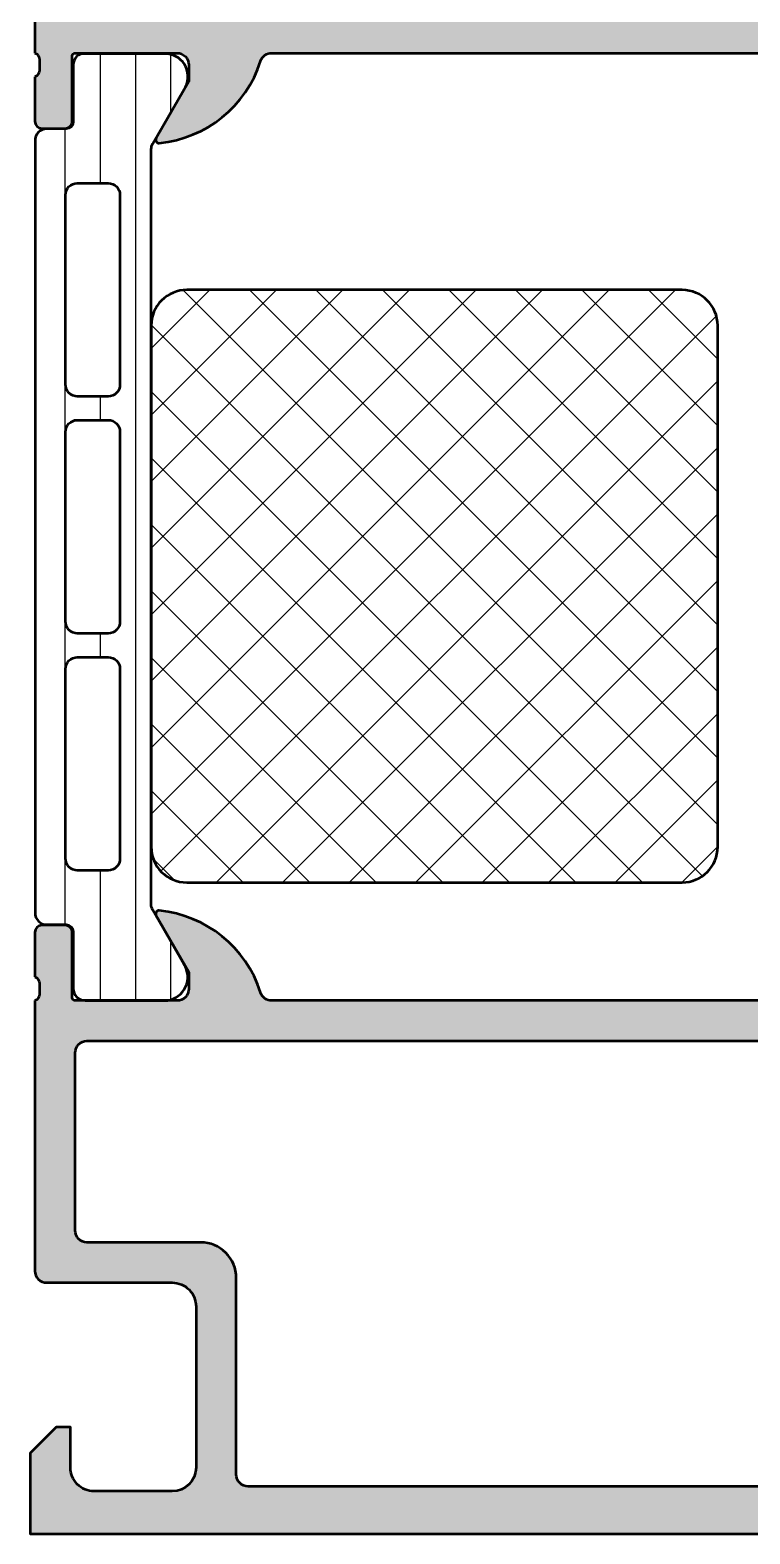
# Model space of a CAD drawing. Extents: x 0 to 69, y 0 to 100.
# Drawn here: x 0 to 30.4, y 0 to 63.5 of the extents above; entities that cross this region are included whole.
import ezdxf

# ---------------------------------------------------------------- set-up
doc = ezdxf.new("R2010")
doc.units = 0
for name, color, linetype, lineweight in [('0S-Alu contour', 7, 'Continuous', 50), ('0S-Alu hatch', 252, 'Continuous', 25), ('0S-Plastic contour', 254, 'Continuous', 50), ('0S-Plastic hatch', 253, 'Continuous', 25), ('0S-PT contour', 91, 'Continuous', 50), ('0S-PT hatch', 103, 'Continuous', 25)]:
    doc.layers.add(name, color=color, linetype=linetype, lineweight=lineweight)

# ---------------------------------------------------------------- blocks, each defined once
blk = doc.blocks.new('356820__4F6FA680_6E10_41BF_A208_A60BF2F699AA_')
at = {"layer": '0S-Alu hatch'}
h = blk.add_hatch(color=256, dxfattribs=at)
edge = h.paths.add_edge_path()
edge.add_line((7.02453613144e-05, 99.9900000000005), (7.02453613144e-05, 96.59000000000052))
edge.add_line((7.02453613144e-05, 96.59000000000052), (1.100070245361337, 95.49000000000049))
edge.add_line((1.100070245361337, 95.49000000000049), (1.700070245361359, 95.49000000000049))
edge.add_line((1.700070245361359, 95.49000000000049), (1.70007024536136, 96.99000000000049))
edge.add_ellipse((2.700070245361332, 96.99000000000053), major_axis=(-0.9999999999999726, 0), ratio=1, start_angle=270.00000000000176, end_angle=360, ccw=False)
edge.add_line((2.700070245361302, 97.99000000000049), (4.000070245361314, 97.99000000000049))
edge.add_ellipse((4.000070245361325, 96.9900000000005), major_axis=(-0.9999999999999857, 0), ratio=1, start_angle=180, end_angle=270.0000000000006, ccw=False)
edge.add_line((5.000070245361314, 96.99000000000049), (5.000070245361371, 90.99000000000044))
edge.add_ellipse((4.475070245361275, 90.49000000000049), major_axis=(-0.72500000000003, 0), ratio=1, start_angle=136.3971810272986, end_angle=223.6028189726952, ccw=False)
edge.add_line((5.000070245361314, 89.9900000000005), (5.000070245361314, 80.19000000000052))
edge.add_ellipse((4.000070245361327, 80.19000000000052), major_axis=(-0.9999999999999866, 0), ratio=1, start_angle=89.99999999999937, end_angle=180, ccw=False)
edge.add_line((4.000070245361317, 79.19000000000052), (2.70007024536136, 79.19000000000052))
edge.add_ellipse((2.70007024536135, 80.19000000000052), major_axis=(-0.9999999999999857, 0), ratio=1, start_angle=0, end_angle=90.00000000000063, ccw=False)
edge.add_line((1.70007024536136, 80.19000000000052), (1.70007024536136, 85.49000000000049))
edge.add_line((1.70007024536136, 85.49000000000049), (1.200070245361359, 85.49000000000049))
edge.add_arc((1.200070245361358, 84.49000000000049), 1, 89.99999999999999, 180)
edge.add_line((0.200070245361359, 84.49000000000049), (0.2000702453613599, 62.49000000000044))
edge.add_ellipse((0.1212337988182836, 62.22247940800738), major_axis=(-0.2788950563273824, 0), ratio=1, start_angle=178.8354106258928, end_angle=253.58012358049768, ccw=False)
edge.add_line((0.4000712453612749, 62.21681100000896), (0.400071245361275, 61.76321700000878))
edge.add_ellipse((0.121203149718113, 61.75755634053162), major_axis=(-0.2789255417371454, 0), ratio=1, start_angle=106.42459455536931, end_angle=181.1628700729073, ccw=False)
edge.add_line((0.2000702453613455, 61.49001300000871), (0.2000702453613456, 59.61000200000032))
edge.add_arc((0.5000702453613074, 59.61000200000026), 0.2999999999999616, 180, 269.9999999999985)
edge.add_line((0.5000702453612998, 59.3100020000003), (1.480044564404179, 59.31000200000031))
edge.add_arc((1.480044564404237, 59.6100020000002), 0.2999999999998835, 269.9999999999889, 360)
edge.add_line((1.780044564404121, 59.61000200000021), (1.780044564404121, 62.3700000000004))
edge.add_ellipse((1.900044564403969, 62.37000000000041), major_axis=(-0.119999999999848, 0), ratio=1, start_angle=269.9999999999794, end_angle=360, ccw=False)
edge.add_line((1.900044564404012, 62.49000000000027), (6.200070245361356, 62.49000000000049))
edge.add_ellipse((6.200070245361362, 61.99000000000049), major_axis=(-0.5, 0), ratio=1, start_angle=180, end_angle=270.00000000000074, ccw=False)
edge.add_line((6.700070245361359, 61.99000000000049), (6.700070245361359, 61.29000000000051))
edge.add_line((6.700070245361359, 61.29000000000051), (5.318574787739009, 58.89717967697297))
edge.add_arc((5.438190030009671, 58.82811978464879), 0.1381197846483116, 149.99999999999, 275.6225775507747)
edge.add_arc((4.961847004187787, 63.66660886184816), 4.999999999999853, 275.6225775507907, 342.2515836439272)
edge.add_ellipse((10.20007024536158, 61.99000000000037), major_axis=(-0.5000000000001337, 0), ratio=1, start_angle=270.00000000002524, end_angle=342.2515836439577, ccw=False)
edge.add_line((10.20007024536136, 62.4900000000005), (41.00007024536131, 62.4900000000005))
edge.add_ellipse((41.00007024536131, 61.99000000000054), major_axis=(-0.4999999999999574, 0), ratio=1, start_angle=197.748416356071, end_angle=270, ccw=False)
edge.add_arc((46.23829348653514, 63.66660886184838), 5.000000000000087, 197.7484163560702, 264.3774224492066)
edge.add_arc((45.76195046071302, 58.82811978464879), 0.1381197846482856, 264.3774224492164, 390.0000000000092)
edge.add_line((45.88156570298366, 58.89717967697294), (44.50007024536131, 61.29000000000051))
edge.add_line((44.50007024536131, 61.29000000000051), (44.50007024536131, 61.99000000000049))
edge.add_ellipse((45.0000702453613, 61.9900000000005), major_axis=(-0.4999999999999929, 0), ratio=1, start_angle=269.9999999999992, end_angle=360, ccw=False)
edge.add_line((45.00007024536131, 62.49000000000049), (49.30009592631849, 62.49000000000049))
edge.add_ellipse((49.3000959263184, 62.37000000000055), major_axis=(-0.1199999999999477, 0), ratio=1, start_angle=180, end_angle=269.9999999999559, ccw=False)
edge.add_line((49.42009592631834, 62.3700000000004), (49.42009592631834, 59.6100020000002))
edge.add_arc((49.72009592631824, 59.61000200000019), 0.2999999999998906, 180, 270.0000000000108)
edge.add_line((49.72009592631829, 59.3100020000003), (50.70007024536117, 59.31000200000031))
edge.add_arc((50.70007024536117, 59.61000200000025), 0.2999999999999403, 270.0000000000013, 360)
edge.add_line((51.00007024536111, 59.61000200000031), (51.00007024536111, 61.49001300000871))
edge.add_ellipse((51.07893734100437, 61.75755634053163), major_axis=(-0.2789255417371548, 0), ratio=1, start_angle=-1.1628700729025923, end_angle=73.57540544462711, ccw=False)
edge.add_line((50.80006924536119, 61.76321700000876), (50.80006924536118, 62.21681100000895))
edge.add_ellipse((51.07890669190419, 62.22247940800737), major_axis=(-0.278895056327396, 0), ratio=1, start_angle=-73.58012358049803, end_angle=1.1645893741059012, ccw=False)
edge.add_line((51.00007024536111, 62.49000000000044), (51.00007024536131, 63.84000000000057))
edge.add_arc((50.50007024536132, 63.84000000000057), 0.5, 0, 90)
edge.add_line((50.50007024536132, 64.34000000000057), (46.50007024536131, 64.34000000000057))
edge.add_ellipse((46.5000702453613, 64.84000000000054), major_axis=(-0.4999999999999858, 0), ratio=1, start_angle=0, end_angle=90.0000000000008, ccw=False)
edge.add_line((46.00007024536131, 64.84000000000057), (46.00007024536131, 77.49000000000049))
edge.add_ellipse((46.52509719935399, 77.99000000000049), major_axis=(-0.7250195186467954, 0), ratio=1, start_angle=-43.60134995159018, end_angle=43.60134995159018, ccw=False)
edge.add_line((46.00007024536131, 78.49000000000049), (46.00007024536131, 82.48997253418028))
edge.add_ellipse((46.52509719935399, 82.98997253418027), major_axis=(-0.7250195186467954, 0), ratio=1, start_angle=-43.60134995159018, end_angle=43.60134995159018, ccw=False)
edge.add_line((46.00007024536131, 83.48997253418028), (46.00007024536131, 90.19000000000052))
edge.add_line((46.00007024536131, 90.19000000000052), (48.50007024536131, 90.19000000000052))
edge.add_arc((48.50007024536129, 90.69000000000057), 0.5000000000000285, 270.0000000000025, 360)
edge.add_line((49.00007024536131, 90.69000000000057), (49.00007024536131, 90.99000000000049))
edge.add_arc((48.50007024536131, 90.99000000000049), 0.5, 0, 90)
edge.add_line((48.50007024536131, 91.49000000000048), (39.50007024536132, 91.49000000000048))
edge.add_ellipse((39.50007024536131, 91.99000000000046), major_axis=(-0.4999999999999858, 0), ratio=1, start_angle=0, end_angle=90.0000000000008, ccw=False)
edge.add_line((39.00007024536132, 91.99000000000049), (39.00007024536132, 99.49000000000049))
edge.add_arc((38.50007024536131, 99.49000000000049), 0.5, 0, 90)
edge.add_line((38.50007024536131, 99.9900000000005), (7.02453613144e-05, 99.9900000000005))
edge = h.paths.add_edge_path()
edge.add_ellipse((7.20007024536126, 97.49000000000048), major_axis=(-0.5000000000000142, 0), ratio=1, start_angle=270.0000000000015, end_angle=360, ccw=False)
edge.add_line((7.200070245361247, 97.99000000000049), (36.70007024536136, 97.99000000000049))
edge.add_ellipse((36.70007024536136, 97.4900000000005), major_axis=(-0.5, 0), ratio=1, start_angle=180, end_angle=270, ccw=False)
edge.add_line((37.20007024536136, 97.4900000000005), (37.20007024536125, 90.79000000000055))
edge.add_arc((38.20007024536124, 90.79000000000055), 1, 180, 269.9999999999996)
edge.add_line((38.20007024536124, 89.79000000000056), (43.80007460492422, 89.7900000000005))
edge.add_ellipse((43.80007460492421, 89.2900000000005), major_axis=(-0.4999999999999858, 0), ratio=1, start_angle=180, end_angle=269.9999999999992, ccw=False)
edge.add_line((44.30007460492421, 89.2900000000005), (44.30007460492411, 86.78999637658177))
edge.add_line((44.30007460492411, 86.78999637658177), (43.50007024536133, 85.98999201701923))
edge.add_line((43.50007024536133, 85.98999201701923), (43.50007024536133, 74.98998601865662))
edge.add_line((43.50007024536133, 74.98998601865662), (44.3000746049241, 74.18998165909406))
edge.add_line((44.3000746049241, 74.18998165909406), (44.30007460492411, 64.84000000000057))
edge.add_ellipse((43.8000746049241, 64.84000000000057), major_axis=(-0.5, 0), ratio=1, start_angle=90, end_angle=180, ccw=False)
edge.add_line((43.8000746049241, 64.34000000000057), (2.500070245361307, 64.34000000000057))
edge.add_ellipse((2.500070245361311, 64.84000000000057), major_axis=(-0.5, 0), ratio=1, start_angle=0, end_angle=89.99999999999977, ccw=False)
edge.add_line((2.000070245361314, 64.84000000000057), (2.000070245361315, 76.89000000000047))
edge.add_ellipse((2.500070245361315, 76.89000000000047), major_axis=(-0.5, 0), ratio=1, start_angle=269.99999999999983, end_angle=360, ccw=False)
edge.add_line((2.500070245361317, 77.39000000000046), (5.20007024536147, 77.39000000000038))
edge.add_arc((5.200070245361488, 78.89000000000037), 1.499999999999985, 269.9999999999993, 360)
edge.add_line((6.700070245361473, 78.89000000000041), (6.700070245361246, 97.49000000000046))
at = {"layer": '0S-Alu contour', "color": 7}
for points in [[(7.02453613144e-05, 99.9900000000005), (7.02453613144e-05, 96.59000000000052), (1.100070245361337, 95.49000000000049), (1.700070245361359, 95.49000000000049), (1.70007024536136, 96.99000000000049)], [(38.50007024536131, 99.9900000000005), (7.02453613144e-05, 99.9900000000005)], [(39.00007024536132, 91.99000000000049), (39.00007024536132, 99.49000000000049)], [(2.700070245361302, 97.99000000000049), (4.000070245361314, 97.99000000000049)], [(7.200070245361247, 97.99000000000049), (36.70007024536136, 97.99000000000049)], [(6.700070245361473, 78.89000000000041), (6.700070245361246, 97.49000000000046)], [(37.20007024536136, 97.4900000000005), (37.20007024536125, 90.79000000000055)], [(5.000070245361314, 96.99000000000049), (5.000070245361371, 90.99000000000044)], [(48.50007024536131, 91.49000000000048), (39.50007024536132, 91.49000000000048)], [(49.00007024536131, 90.69000000000057), (49.00007024536131, 90.99000000000049)], [(46.00007024536131, 83.48997253418028), (46.00007024536131, 90.19000000000052), (48.50007024536131, 90.19000000000052)], [(5.000070245361314, 89.9900000000005), (5.000070245361314, 80.19000000000052)], [(38.20007024536124, 89.79000000000056), (43.80007460492422, 89.7900000000005)], [(44.30007460492421, 89.2900000000005), (44.30007460492411, 86.78999637658177), (43.50007024536133, 85.98999201701923), (43.50007024536133, 74.98998601865662), (44.3000746049241, 74.18998165909406), (44.30007460492411, 64.84000000000057)], [(1.70007024536136, 80.19000000000052), (1.70007024536136, 85.49000000000049), (1.200070245361359, 85.49000000000049)], [(0.200070245361359, 84.49000000000049), (0.2000702453613599, 62.49000000000044)], [(46.00007024536131, 78.49000000000049), (46.00007024536131, 82.48997253418028)], [(4.000070245361317, 79.19000000000052), (2.70007024536136, 79.19000000000052)], [(46.00007024536131, 64.84000000000057), (46.00007024536131, 77.49000000000049)], [(2.000070245361314, 64.84000000000057), (2.000070245361315, 76.89000000000047)], [(2.500070245361317, 77.39000000000046), (5.20007024536147, 77.39000000000038)], [(43.8000746049241, 64.34000000000057), (2.500070245361309, 64.34000000000057)], [(50.50007024536132, 64.34000000000057), (46.50007024536131, 64.34000000000057)], [(51.00007024536111, 62.49000000000044), (51.00007024536131, 63.84000000000057)], [(0.4000712453612749, 62.21681100000896), (0.400071245361275, 61.76321700000878)], [(1.780044564404121, 59.61000200000021), (1.780044564404121, 62.3700000000004)], [(1.900044564404012, 62.49000000000027), (6.200070245361356, 62.49000000000049)], [(10.20007024536136, 62.4900000000005), (41.00007024536131, 62.4900000000005)], [(45.00007024536131, 62.49000000000049), (49.30009592631849, 62.49000000000049)], [(49.42009592631834, 62.3700000000004), (49.42009592631834, 59.6100020000002)], [(50.80006924536119, 61.76321700000876), (50.80006924536118, 62.21681100000895)], [(6.700070245361359, 61.99000000000049), (6.700070245361359, 61.29000000000051), (5.318574787739009, 58.89717967697297)], [(45.88156570298366, 58.89717967697294), (44.50007024536131, 61.29000000000051), (44.50007024536131, 61.99000000000049)], [(0.2000702453613455, 61.49001300000871), (0.2000702453613456, 59.61000200000032)], [(51.00007024536111, 59.61000200000031), (51.00007024536111, 61.49001300000871)], [(0.5000702453612998, 59.3100020000003), (1.480044564404179, 59.31000200000031)], [(49.72009592631829, 59.3100020000003), (50.70007024536117, 59.31000200000031)]]:
    blk.add_lwpolyline(points, dxfattribs=at)
for centre, radius, start, end in [((38.50007024536131, 99.49000000000049), 0.5, 0, 90), ((48.50007024536131, 90.99000000000049), 0.5, 0, 90), ((38.20007024536124, 90.79000000000055), 1, 180, 269.9999999999996), ((48.50007024536129, 90.69000000000057), 0.5000000000000285, 270.0000000000025, 0), ((1.200070245361358, 84.49000000000049), 1, 89.99999999999999, 180), ((5.200070245361488, 78.89000000000037), 1.499999999999985, 269.9999999999993, 0), ((50.50007024536132, 63.84000000000057), 0.5, 0, 90), ((4.961847004187787, 63.66660886184816), 4.999999999999853, 275.6225775507907, 342.2515836439272), ((46.23829348653514, 63.66660886184838), 5.000000000000087, 197.7484163560702, 264.3774224492066), ((0.5000702453613074, 59.61000200000026), 0.2999999999999616, 180, 269.9999999999985), ((1.480044564404237, 59.6100020000002), 0.2999999999998835, 269.9999999999889, 0), ((49.72009592631824, 59.61000200000019), 0.2999999999998906, 180, 270.0000000000108), ((50.70007024536117, 59.61000200000025), 0.2999999999999403, 270.0000000000013, 0), ((5.438190030009671, 58.82811978464879), 0.1381197846483116, 149.99999999999, 275.6225775507747), ((45.76195046071302, 58.82811978464879), 0.1381197846482856, 264.3774224492164, 30.00000000000925)]:
    blk.add_arc(centre, radius, start, end, dxfattribs=at)
at = {"layer": '0S-Alu contour', "color": 7, "extrusion": (0, 0, -1)}
for centre, radius, start, end in [((-2.700070245361332, 96.99000000000053), 0.9999999999999726, 0, 89.99999999999824), ((-4.000070245361325, 96.9900000000005), 0.9999999999999857, 89.99999999999939, 180), ((-7.20007024536126, 97.49000000000048), 0.5000000000000142, 0, 89.9999999999985), ((-36.70007024536136, 97.4900000000005), 0.5, 90, 180), ((-39.50007024536131, 91.99000000000046), 0.4999999999999858, 269.9999999999992, 0), ((-4.475070245361275, 90.49000000000049), 0.72500000000003, 136.3971810273048, 223.6028189727015), ((-43.80007460492421, 89.2900000000005), 0.4999999999999858, 90.00000000000081, 180), ((-46.52509719935399, 82.98997253418027), 0.7250195186467954, 316.3986500484098, 43.60134995159028), ((-2.70007024536135, 80.19000000000052), 0.9999999999999857, 269.9999999999994, 0), ((-4.000070245361327, 80.19000000000052), 0.9999999999999866, 180, 270.0000000000006), ((-46.52509719935399, 77.99000000000049), 0.7250195186467954, 316.3986500484098, 43.60134995159028), ((-2.500070245361315, 76.89000000000047), 0.5, 0, 90.00000000000017), ((-2.500070245361311, 64.84000000000057), 0.5, 270.0000000000002, 0), ((-43.8000746049241, 64.84000000000057), 0.5, 180, 270), ((-46.5000702453613, 64.84000000000054), 0.4999999999999858, 269.9999999999992, 0), ((-0.1212337988182836, 62.22247940800738), 0.2788950563273824, 106.4198764195023, 181.1645893741073), ((-1.900044564403969, 62.37000000000041), 0.119999999999848, 0, 90.00000000002056), ((-6.200070245361362, 61.99000000000049), 0.5, 89.99999999999928, 180), ((-10.20007024536158, 61.99000000000037), 0.5000000000001337, 17.74841635604228, 89.99999999997475), ((-41.00007024536131, 61.99000000000054), 0.4999999999999574, 90, 162.251583643929), ((-45.0000702453613, 61.9900000000005), 0.4999999999999929, 0, 90.00000000000081), ((-49.3000959263184, 62.37000000000055), 0.1199999999999477, 90.0000000000441, 180), ((-51.07890669190419, 62.22247940800737), 0.278895056327396, 358.8354106258941, 73.58012358049798), ((-0.121203149718113, 61.75755634053162), 0.2789255417371454, 178.8371299270927, 253.5754054446307), ((-51.07893734100437, 61.75755634053163), 0.2789255417371548, 286.4245945553729, 1.162870072902523)]:
    blk.add_arc(centre, radius, start, end, dxfattribs=at)
blk = doc.blocks.new('284832__66D34F31_1E5D_46BA_BD69_42EC1B12459E___915032F9_DCCB_4A89_80C9_C7192349BFD0_')
at = {"layer": '0S-Plastic hatch'}
h = blk.add_hatch(dxfattribs=at)
h.set_pattern_fill('ANSI31', color=256, scale=0.4680000000000001, angle=45, style=0)
h.set_pattern_definition([(90, (0, 0), (-1.4859, 0), [])])
edge = h.paths.add_edge_path()
edge.add_line((0.2077702458633015, 58.79000276475963), (0.2077855741543966, 26.20999676475963))
edge.add_arc((0.7077855741543408, 26.20999700000039), 0.5, 180.0000269581648, 270)
edge.add_line((0.7077855741543406, 25.70999700000039), (1.518116907487608, 25.70999700000039))
edge.add_ellipse((1.518116907487605, 25.40999700000037), major_axis=(-0.3000000000000149, 0), ratio=1, start_angle=180, end_angle=269.99999999999943, ccw=False)
edge.add_line((1.81811690748762, 25.40999700000036), (1.817784957090594, 23.00999861706404))
edge.add_arc((2.31778093452918, 23.00999597743896), 0.4999959774455549, 179.9996975182267, 270.0003024811853)
edge.add_line((2.317783574154248, 22.51000000000037), (5.794325072253769, 22.51000000000038))
edge.add_arc((5.652014423262408, 23.49981807472323), 0.9999960709244822, 278.1816080519002, 392.7270160998408)
edge.add_line((6.493267072253758, 24.04045300000039), (5.174797357767119, 26.32410984675057))
edge.add_ellipse((5.607810074497903, 26.57410982105013), major_axis=(-0.5000000000003578, 0), ratio=1, start_angle=5.9898169411098934e-05, end_angle=29.999996599322287, ccw=False)
edge.add_line((5.107810074497819, 26.57410929828162), (5.112379416911807, 58.4258907017192))
edge.add_ellipse((5.612379416911826, 58.42589017895051), major_axis=(-0.5000000000002928, 0), ratio=1, start_angle=330.00000340065594, end_angle=359.9999401018306, ccw=False)
edge.add_line((5.179366700181193, 58.6758901532502), (6.497836414667772, 60.95954700000037))
edge.add_arc((5.699942454627197, 61.49708103699533), 0.9620694426065787, 326.0322028474561, 444.0965033834452)
edge.add_line((5.798894414667846, 62.45404818481256), (2.322352916568318, 62.45442688771897))
edge.add_arc((2.266589259521177, 62.01310081978686), 0.4448351196608563, 82.7985676148651, 182.9765990001587)
edge.add_line((1.822354299504639, 61.99000138293673), (1.822686249901664, 59.59000300000038))
edge.add_ellipse((1.522686249901676, 59.59000300000038), major_axis=(-0.299999999999988, 0), ratio=1, start_angle=90.00000000000102, end_angle=180, ccw=False)
edge.add_line((1.522686249901681, 59.29000300000039), (0.7077702458632372, 59.29000300000039))
edge.add_arc((0.7077702458632426, 58.7900030000004), 0.4999999999999929, 90.00000000000063, 180.0000269581648)
edge = h.paths.add_edge_path()
edge.add_line((1.493392537339047, 48.50058175214438), (1.493392537339047, 56.50059395883154))
edge.add_ellipse((1.993377278549956, 56.50059395883674), major_axis=(-0.4999847412109091, 0), ratio=1, start_angle=270, end_angle=360, ccw=False)
edge.add_line((1.993377278549956, 57.00057870004765), (3.293387959702357, 57.00057870004766))
edge.add_ellipse((3.29338795970235, 56.50056344125862), major_axis=(-0.5000152587890412, 0), ratio=1, start_angle=180, end_angle=269.9999999999992, ccw=False)
edge.add_line((3.793403218491391, 56.50056344125341), (3.793403218491391, 48.5005817521495))
edge.add_ellipse((3.293406857848069, 48.50057811279285), major_axis=(-0.4999963606565677, 0), ratio=1, start_angle=89.9995829574089, end_angle=180.0004170428646, ccw=False)
edge.add_line((3.293403218491391, 48.00058175214952), (1.993409112223502, 48.00058175214952))
edge.add_ellipse((1.993392539426688, 48.50058175396251), major_axis=(-0.5000000020876408, 0), ratio=1, start_angle=0, end_angle=90.00189910261679, ccw=False)
edge = h.paths.add_edge_path()
edge.add_line((1.493392537339047, 38.49687486731619), (1.493392537339047, 46.50058175214431))
edge.add_ellipse((1.993392537339047, 46.50058175214952), major_axis=(-0.5, 0), ratio=1, start_angle=270, end_angle=360, ccw=False)
edge.add_line((1.993392537339047, 47.00058175214952), (3.293403218491391, 47.00058175214952))
edge.add_ellipse((3.293403218491398, 46.50058175214953), major_axis=(-0.4999999999999929, 0), ratio=1, start_angle=180, end_angle=270.0000000000008, ccw=False)
edge.add_line((3.793403218491391, 46.50058175214433), (3.793403218491395, 38.4968748673162))
edge.add_ellipse((3.293403218491381, 38.4968748673214), major_axis=(-0.5000000000000142, 0), ratio=1, start_angle=90.00000000119331, end_angle=180, ccw=False)
edge.add_line((3.293403218501794, 37.99687486732139), (1.99339253734945, 37.99687486732139))
edge.add_ellipse((1.993392537339044, 38.49687486732138), major_axis=(-0.4999999999999929, 0), ratio=1, start_angle=0, end_angle=90.0000000011924, ccw=False)
edge = h.paths.add_edge_path()
edge.add_line((1.493392537328645, 28.49687791942852), (1.493392537328645, 36.49687486731619))
edge.add_ellipse((1.993392539485959, 36.49687486543873), major_axis=(-0.5000000021573149, 0), ratio=1, start_angle=269.9981009105036, end_angle=360, ccw=False)
edge.add_line((1.993409112168279, 36.99687486732139), (3.293403218481017, 36.9968748673214))
edge.add_ellipse((3.29340685783773, 36.49687850667814), major_axis=(-0.4999963606565038, 0), ratio=1, start_angle=179.9995829571355, end_angle=270.000417042595, ccw=False)
edge.add_line((3.793403218480989, 36.49687486732137), (3.793403218480988, 28.49687791943367))
edge.add_ellipse((3.293406857837616, 28.49687428007704), major_axis=(-0.4999963606566175, 0), ratio=1, start_angle=89.99958295741482, end_angle=180.0004170428646, ccw=False)
edge.add_line((3.293403218480989, 27.99687791943366), (1.9934091122131, 27.99687791943366))
edge.add_ellipse((1.993392539416279, 28.49687792124664), major_axis=(-0.5000000020876357, 0), ratio=1, start_angle=0, end_angle=90.00189910261747, ccw=False)
at = {"layer": '0S-Alu contour', "color": 7}
for points in [[(1.493392537339047, 48.50058175214438), (1.493392537339047, 56.50059395883154)], [(1.993377278549956, 57.00057870004765), (3.293387959702357, 57.00057870004766)], [(3.793403218491391, 56.50056344125341), (3.793403218491391, 48.5005817521495)], [(3.293403218491391, 48.00058175214952), (1.993409112223502, 48.00058175214952)], [(1.993392537339047, 47.00058175214952), (3.293403218491391, 47.00058175214952)], [(1.493392537339047, 38.49687486731619), (1.493392537339047, 46.50058175214431)], [(3.793403218491391, 46.50058175214433), (3.793403218491395, 38.4968748673162)], [(3.293403218501794, 37.99687486732139), (1.99339253734945, 37.99687486732139)], [(1.993409112168279, 36.99687486732139), (3.293403218481017, 36.9968748673214)], [(1.493392537328645, 28.49687791942852), (1.493392537328645, 36.49687486731619)], [(3.793403218480989, 36.49687486732137), (3.793403218480988, 28.49687791943367)], [(3.293403218480989, 27.99687791943366), (1.9934091122131, 27.99687791943366)]]:
    blk.add_lwpolyline(points, dxfattribs=at)
at = {"layer": '0S-Alu contour', "color": 7, "extrusion": (0, 0, -1)}
for centre, radius, start, end in [((-1.993377278549956, 56.50059395883674), 0.4999847412109091, 0, 90), ((-3.29338795970235, 56.50056344125862), 0.5000152587890412, 90.00000000000081, 180), ((-1.993392539426688, 48.50058175396251), 0.5000000020876408, 269.9981008973832, 0), ((-3.293406857848069, 48.50057811279285), 0.4999963606565677, 179.9995829571354, 270.0004170425911), ((-1.993392537339047, 46.50058175214952), 0.5, 0, 90), ((-3.293403218491398, 46.50058175214953), 0.4999999999999929, 89.9999999999992, 180), ((-1.993392537339044, 38.49687486732138), 0.4999999999999929, 269.9999999988076, 0), ((-3.293403218491381, 38.4968748673214), 0.5000000000000142, 180, 269.9999999988067), ((-1.993392539485959, 36.49687486543873), 0.5000000021573149, 0, 90.00189908949643), ((-3.29340685783773, 36.49687850667814), 0.4999963606565038, 89.99958295740495, 180.0004170428646), ((-1.993392539416279, 28.49687792124664), 0.5000000020876357, 269.9981008973825, 0), ((-3.293406857837616, 28.49687428007704), 0.4999963606566175, 179.9995829571354, 270.0004170425853)]:
    blk.add_arc(centre, radius, start, end, dxfattribs=at)
at = {"layer": '0S-Plastic contour', "color": 7}
for points in [[(5.798894414667846, 62.45404818481256), (2.322352916568318, 62.45442688771897)], [(1.822354299504639, 61.99000138293673), (1.822686249901664, 59.59000300000038)], [(5.179366700181193, 58.6758901532502), (6.497836414667772, 60.95954700000037)], [(1.522686249901681, 59.29000300000039), (0.7077702458632372, 59.29000300000039)], [(0.2077702458633015, 58.79000276475963), (0.2077855741543966, 26.20999676475962)], [(5.107810074497819, 26.57410929828162), (5.112379416911807, 58.4258907017192)], [(6.493267072253758, 24.04045300000039), (5.174797357767119, 26.32410984675057)], [(0.7077855741543406, 25.70999700000039), (1.518116907487608, 25.70999700000039)], [(1.81811690748762, 25.40999700000036), (1.817784957090594, 23.00999861706404)], [(2.317783574154248, 22.51000000000037), (5.794325072253769, 22.51000000000038)]]:
    blk.add_lwpolyline(points, dxfattribs=at)
for centre, radius, start, end in [((2.266589259521177, 62.01310081978686), 0.4448351196608563, 82.7985676148651, 182.9765990001587), ((5.699942454627197, 61.49708103699533), 0.9620694426065787, 326.0322028474561, 84.0965033834453), ((0.7077702458632426, 58.7900030000004), 0.4999999999999929, 90.00000000000063, 180.0000269581648), ((0.7077855741543408, 26.20999700000039), 0.5, 180.0000269581648, 270), ((5.652014423262408, 23.49981807472323), 0.9999960709244822, 278.1816080519002, 32.72701609984075), ((2.31778093452918, 23.00999597743896), 0.4999959774455549, 179.9996975182267, 270.0003024811853)]:
    blk.add_arc(centre, radius, start, end, dxfattribs=at)
at = {"layer": '0S-Plastic contour', "color": 7, "extrusion": (0, 0, -1)}
for centre, radius, start, end in [((-1.522686249901676, 59.59000300000038), 0.299999999999988, 180, 269.999999999999), ((-5.612379416911826, 58.42589017895051), 0.5000000000002928, 5.98981694121e-05, 29.99999659934405), ((-5.607810074497903, 26.57410982105013), 0.5000000000003578, 330.0000034006777, 359.9999401018306), ((-1.518116907487605, 25.40999700000037), 0.3000000000000149, 90.0000000000006, 180)]:
    blk.add_arc(centre, radius, start, end, dxfattribs=at)
blk = doc.blocks.new('430720__FFD22B0D_6613_4F83_8AB4_F4ABD2172217_')
at = {"layer": '0S-PT hatch'}
h = blk.add_hatch(dxfattribs=at)
h.set_pattern_fill('ANSI37', color=256, scale=0.625, angle=90, style=0)
h.set_pattern_definition([(135, (0, 0), (-1.403165018917055, -1.403165018917055), []), (225, (0, 0), (1.403165018917055, -1.403165018917055), [])])
edge = h.paths.add_edge_path()
edge.add_arc((6.606600985520573, 50.99843687884797), 1.491567212948234, 89.86579357973379, 180.3240887328204)
edge.add_line((5.115057633881916, 50.99000000000039), (5.110094745705306, 28.99000000000039))
edge.add_arc((6.610095263109359, 28.99000051740444), 1.500000517404142, 180.0000197662889, 269.9999802370452)
edge.add_line((6.610094745716233, 27.49000000000039), (27.51012717063157, 27.49000000000039))
edge.add_arc((27.5101244953677, 28.99000267526425), 1.500002675266253, 270.0001021873703, 359.999897814315)
edge.add_line((29.01012717063157, 28.99000000005944), (29.01012717063157, 50.99000000000039))
edge.add_arc((27.51012345114837, 50.98999628051719), 1.500003719487818, 0.0001420757334161, 89.9998579296954)
edge.add_line((27.51012717054947, 52.49000000000039), (6.610094745704813, 52.49000000000038))
at = {"layer": '0S-PT contour', "color": 7}
for points in [[(27.51012717054947, 52.49000000000039), (6.610094745704813, 52.49000000000038)], [(5.115057633881916, 50.99000000000039), (5.110094745705306, 28.99000000000039)], [(29.01012717063157, 28.99000000005944), (29.01012717063157, 50.99000000000039)], [(6.610094745716233, 27.49000000000039), (27.51012717063157, 27.49000000000039)]]:
    blk.add_lwpolyline(points, dxfattribs=at)
for centre, radius, start, end in [((6.606600985520573, 50.99843687884797), 1.491567212948234, 89.86579357973379, 180.3240887328204), ((27.51012345114837, 50.98999628051719), 1.500003719487818, 0.0001420757334161, 89.9998579296954), ((6.610095263109359, 28.99000051740444), 1.500000517404142, 180.0000197662889, 269.9999802370452), ((27.5101244953677, 28.99000267526425), 1.500002675266253, 270.0001021873703, 359.999897814315)]:
    blk.add_arc(centre, radius, start, end, dxfattribs=at)
blk = doc.blocks.new('375470__A6765291_0C8A_4AFE_97EA_9C458DCA6F31_')
at = {"layer": '0S-Alu hatch'}
h = blk.add_hatch(color=256, dxfattribs=at)
edge = h.paths.add_edge_path()
edge.add_line((0.2000702453613313, 22.50000000000039), (0.199970245360987, 11.10002365112257))
edge.add_arc((0.7000122070305812, 11.10002365112264), 0.5000419616695951, 180, 270.0000000000212)
edge.add_line((0.7000122070307667, 10.59998168945304), (6.000017144357315, 10.59998168945301))
edge.add_ellipse((6.0000227657098, 9.600021599520474), major_axis=(-0.9999600899483432, 0), ratio=1, start_angle=179.9996779077392, end_angle=270.0003220926273, ccw=False)
edge.add_line((6.999982855642342, 9.600015978168242), (7.000017144357598, 2.799992370605821))
edge.add_ellipse((5.999997319787695, 2.800019824750125), major_axis=(-1.00001982494676, 0), ratio=1, start_angle=90.00113584166661, end_angle=179.9984270247563, ccw=False)
edge.add_line((6.00001714435757, 1.799999999999869), (2.700012207031107, 1.800000000000096))
edge.add_ellipse((2.699981135668779, 2.799968928637711), major_axis=(-0.9999689291203447, 0), ratio=1, start_angle=-0.001780313160793412, end_angle=90.00178031324128, ccw=False)
edge.add_line((1.700012207031164, 2.800000000000181), (1.700012207030652, 4.500000000000227))
edge.add_line((1.700012207030652, 4.500000000000227), (1.10000610351554, 4.500000000000113))
edge.add_line((1.10000610351554, 4.500000000000113), (-2.558e-13, 3.39999389648463))
edge.add_line((-2.558e-13, 3.39999389648463), (0, 0))
edge.add_line((0, 0), (59.00003896484353, 1.137e-13))
edge.add_arc((59.00003896484352, 10.00000000000014), 10.00000000000002, 270.0000000000001, 360)
edge.add_line((69.00003896484354, 10.0000000000004), (69.00003896484341, 14.50000000000011))
edge.add_arc((68.50005304074023, 14.50001407790397), 0.4999859243013786, 359.9983867455008, 449.9946187137128)
edge.add_line((68.5001, 15.00000000000011), (67.20005117187465, 15.00000000000014))
edge.add_arc((67.20008807066368, 14.49996310121137), 0.5000369001501985, 90.00422797773939, 179.9957720222162)
edge.add_line((66.7000511718749, 14.50000000000046), (66.700051171875, 14.00000000000011))
edge.add_line((66.700051171875, 14.00000000000011), (67.700051171875, 14.00000000000023))
edge.add_line((67.700051171875, 14.00000000000023), (67.70005117187466, 12.4999999999998))
edge.add_ellipse((66.70012533543193, 12.49992583644284), major_axis=(-0.9999258391930482, 0), ratio=1, start_angle=89.99575042603033, end_angle=180.0042495739118, ccw=False)
edge.add_line((66.70005117187486, 11.50000000000011), (62.70008168945302, 11.50000000000011))
edge.add_ellipse((62.70007606790787, 12.49999437845498), major_axis=(-0.9999943784706657, 0), ratio=1, start_angle=-0.0003220922610012167, end_angle=90.00032209262167, ccw=False)
edge.add_line((61.70008168945301, 12.50000000000011), (61.70008168945301, 14.00000000000011))
edge.add_line((61.70008168945301, 14.00000000000011), (62.70008168945301, 14.00000000000011))
edge.add_line((62.70008168945301, 14.00000000000011), (62.70008168945301, 14.50000000000011))
edge.add_arc((62.20009200956353, 14.50001032011066), 0.4999896799959879, 359.9988173777201, 450.0011826219631)
edge.add_line((62.20008168945302, 15.00000000000014), (60.90006337890579, 15.00000000000011))
edge.add_arc((60.9000930588769, 14.49997032002923), 0.5000296808517276, 90.00340087228138, 179.9965991277354)
edge.add_line((60.40006337890602, 14.50000000000045), (60.40006337890591, 12.19999980926524))
edge.add_ellipse((59.90004932998143, 12.20001385818971), major_axis=(-0.5000140491218368, 0), ratio=1, start_angle=90.0016098429607, end_angle=179.9983901568687, ccw=False)
edge.add_line((59.90006337890623, 11.69999980926525), (54.5000999999999, 11.69999980926525))
edge.add_ellipse((54.50007693661767, 12.19997674588302), major_axis=(-0.4999769371497126, 0), ratio=1, start_angle=-0.0026429908801901547, end_angle=90.00264299083688, ccw=False)
edge.add_line((54.0000999999999, 12.19999980926546), (54.00005422363236, 19.29999999999996))
edge.add_arc((53.50006948218846, 19.30001525832349), 0.4999847416767267, 359.9982514715724, 450.0000000005569)
edge.add_line((53.5000694821836, 19.80000000000021), (51.50006185302199, 19.80000000000013))
edge.add_ellipse((51.50004659493633, 20.29998474173507), major_axis=(-0.4999847419677578, 0), ratio=1, start_angle=0.0008742896432067937, end_angle=90.00174850118208, ccw=False)
edge.add_line((51.00006185302678, 20.29997711235056), (51.00002752301093, 22.50000000000016))
edge.add_ellipse((51.07886396955398, 22.76752059199329), major_axis=(-0.2788950563274433, 0), ratio=1, start_angle=-1.1645893740957263, end_angle=73.58012358050689, ccw=False)
edge.add_line((50.80002652301092, 22.77318899999166), (50.80002652301092, 23.22678299999166))
edge.add_ellipse((51.07889461865409, 23.23244365946873), major_axis=(-0.2789255417371507, 0), ratio=1, start_angle=-73.57540544464217, end_angle=1.1628700728883814, ccw=False)
edge.add_line((51.0000275230109, 23.49998699999167), (51.0000275230109, 25.37999800000017))
edge.add_arc((50.7000275230109, 25.37999800000018), 0.2999999999999971, 0, 89.99999999999729)
edge.add_line((50.70002752301092, 25.67999800000018), (49.72005320396813, 25.67999800000018))
edge.add_arc((49.72005320396813, 25.37999800000018), 0.3000000000000043, 90, 180)
edge.add_line((49.42005320396813, 25.37999800000018), (49.42005320396813, 22.62000000000019))
edge.add_ellipse((49.30005320396811, 22.6200000000002), major_axis=(-0.1200000000000116, 0), ratio=1, start_angle=90.00000000001017, end_angle=180, ccw=False)
edge.add_line((49.30005320396812, 22.50000000000019), (45.00003515240549, 22.50000000000055))
edge.add_ellipse((45.00002483229475, 22.9999896798898), major_axis=(-0.4999896799957499, 0), ratio=1, start_angle=-0.0011826219716795094, end_angle=90.00118262198919, ccw=False)
edge.add_line((44.50003515240551, 23.00000000000005), (44.50003515240527, 23.6999969482436))
edge.add_line((44.50003515240527, 23.6999969482436), (45.8882797813117, 26.10452270507841))
edge.add_arc((45.76131506825, 26.16120419576204), 0.1390425465422495, 335.9423438027936, 455.6316827674518)
edge.add_arc((46.23833644784092, 21.32370918617919), 4.999999999999936, 95.63168276745225, 162.2549520937158)
edge.add_ellipse((41.00000082508733, 23.00001451026539), major_axis=(-0.5000145123599093, 0), ratio=1, start_angle=90.00524486563518, end_angle=162.2549520937172, ccw=False)
edge.add_line((41.00004659650281, 22.50000000000044), (10.20005117186932, 22.5000000000005))
edge.add_ellipse((10.20009694328456, 23.00001451026467), major_axis=(-0.5000145123591376, 0), ratio=1, start_angle=17.745047906278216, end_angle=89.99475513439302, ccw=False)
edge.add_arc((4.961761320531481, 21.32370918617917), 5.000000000000011, 17.74504790627893, 84.36831723255546)
edge.add_arc((5.438782700121752, 26.1612041957622), 0.1390425465422065, 84.36831723255355, 204.0576561971916)
edge.add_line((5.311817987060094, 26.10452270507862), (6.700062615966344, 23.69999694824269))
edge.add_line((6.700062615966344, 23.69999694824269), (6.700062615965946, 23.00000000000027))
edge.add_ellipse((6.200072936076932, 22.99998967988951), major_axis=(-0.4999896799955207, 0), ratio=1, start_angle=89.99881737808118, end_angle=180.0011826222799, ccw=False)
edge.add_line((6.2000626159668, 22.5000000000005), (1.900044564404123, 22.50000000000038))
edge.add_ellipse((1.900044564404134, 22.62000000000039), major_axis=(-0.1200000000000116, 0), ratio=1, start_angle=0, end_angle=89.999999999995, ccw=False)
edge.add_line((1.780044564404121, 22.62000000000039), (1.780044564404121, 25.37999800000039))
edge.add_arc((1.480044564404116, 25.37999800000038), 0.3000000000000078, 0, 90.00000000000087)
edge.add_line((1.480044564404112, 25.67999800000039), (0.5000702453613296, 25.67999800000038))
edge.add_arc((0.5000702453613344, 25.37999800000038), 0.3000000000000043, 90.0000000000009, 180)
edge.add_line((0.2000702453613301, 25.37999800000037), (0.2000702453613315, 23.49998699999186))
edge.add_ellipse((0.1212031497181636, 23.23244365946893), major_axis=(-0.2789255417371508, 0), ratio=1, start_angle=178.837129927112, end_angle=253.5754054446453, ccw=False)
edge.add_line((0.4000712453613319, 23.22678299999186), (0.4000712453613318, 22.77318899999187))
edge.add_ellipse((0.1212337988182908, 22.76752059199349), major_axis=(-0.2788950563274279, 0), ratio=1, start_angle=106.41987641949191, end_angle=181.1645893740969, ccw=False)
edge = h.paths.add_edge_path()
edge.add_line((8.699988194199477, 2.500019073443155), (8.700007267641922, 10.79998168945306))
edge.add_arc((7.200007267642149, 10.79998168945303), 1.499999999999772, 0, 90.0000000000011)
edge.add_line((7.200007267642121, 12.29998168945281), (2.399999999999778, 12.29998168945292))
edge.add_ellipse((2.399999999999948, 12.79998168945326), major_axis=(-0.5000000000003411, 0), ratio=1, start_angle=0, end_angle=89.99999999998039, ccw=False)
edge.add_line((1.899999999999607, 12.79998168945343), (1.899999999999778, 20.29999694824267))
edge.add_ellipse((2.399999999999579, 20.29999694824241), major_axis=(-0.4999999999998011, 0), ratio=1, start_angle=269.9999999999642, end_angle=360, ccw=False)
edge.add_line((2.399999999999891, 20.79999694824221), (41.70005880126917, 20.79999694824235))
edge.add_ellipse((41.70006244062558, 20.3000005875984), major_axis=(-0.4999963606572001, 0), ratio=1, start_angle=179.9995829571355, end_angle=270.00041704255926, ccw=False)
edge.add_line((42.20005880126953, 20.29999694824176), (42.20005880126919, 18.79999694825258))
edge.add_arc((42.70007406151353, 18.80001220586716), 0.500015260477127, 180.0017483404038, 269.993880336687)
edge.add_line((42.70002065574672, 18.29999694824212), (43.40005880126364, 18.29999694824232))
edge.add_arc((43.40008932117553, 18.7999664321195), 0.4999694848087021, 269.9965024622571, 360.0078688581631)
edge.add_line((43.90005880126913, 18.80003509667), (43.90005880126913, 20.29999694823155))
edge.add_ellipse((44.4000588015404, 20.29999694824222), major_axis=(-0.500000000271278, 0), ratio=1, start_angle=269.9982514721895, end_angle=360, ccw=False)
edge.add_line((44.40007406032409, 20.79999694828067), (48.80005880126399, 20.79999694771835))
edge.add_ellipse((48.80008168980172, 20.3000198358435), major_axis=(-0.4999771123987529, 0), ratio=1, start_angle=179.9965027830656, end_angle=270.00262295328923, ccw=False)
edge.add_line((49.3000588012691, 20.29998931826526), (49.30005880126886, 19.59999694821081))
edge.add_arc((50.800051172185, 19.59998931869264), 1.499992370935542, 179.9997085728981, 270.0014571138454)
edge.add_line((50.80008931914225, 18.09999694824216), (51.8000621904678, 18.09996304042591))
edge.add_ellipse((51.80007744962399, 17.59998168901373), major_axis=(-0.4999813516450267, 0), ratio=1, start_angle=179.9965028364244, end_angle=270.0017486357154, ccw=False)
edge.add_line((52.30005880033766, 17.59995117164249), (52.30011220703118, 10.99999675750769))
edge.add_arc((53.29959653564908, 10.99948111010294), 0.9994844616326094, 179.9704403395422, 270.0295596604382)
edge.add_line((53.30011218305347, 9.999996781485036), (65.92829149448792, 9.999999541236601))
edge.add_ellipse((65.92829170458249, 9.000051259628629), major_axis=(-0.9999482816079964, 0), ratio=1, start_angle=171.7867846234638, end_angle=270.0000120381547, ccw=False)
edge.add_ellipse((58.99987952346792, 10.00017239472647), major_axis=(-8.000172394826482, 0), ratio=1, start_angle=90.00028649004298, end_angle=171.7861438457056, ccw=False)
edge.add_line((58.99991952588613, 2), (44.40008168945294, 2))
edge.add_ellipse((44.40006880787672, 2.499987118423888), major_axis=(-0.4999871185898276, 0), ratio=1, start_angle=-0.0014761578452748836, end_angle=90.00147615793247, ccw=False)
edge.add_line((43.90008168945283, 2.499999999999886), (43.90008168945294, 4.000000000000227))
edge.add_arc((43.40009712610983, 4.000015436657029), 0.4999845635814099, 359.9982310347787, 450.0017689651515)
edge.add_line((43.4000816894533, 4.500000000000142), (42.70008168945267, 4.500000000000113))
edge.add_arc((42.70006625279613, 4.00001543665688), 0.4999845635815307, 89.9982310348477, 180.0017689652214)
edge.add_line((42.2000816894529, 4.000000000000142), (42.2000816894529, 2.499999999999545))
edge.add_ellipse((41.70007894789416, 2.499995112180693), major_axis=(-0.5000027415826289, 0), ratio=1, start_angle=90.00031415775601, end_angle=180.0005601002396, ccw=False)
edge.add_line((41.7000816894528, 1.999992370605582), (9.200007267641908, 2.000000000000142))
edge.add_ellipse((9.200031408318033, 2.500043214118697), major_axis=(-0.5000432147012775, 0), ratio=1, start_angle=0.0027660786490741884, end_angle=89.99723392135638, ccw=False)
at = {"layer": '0S-Alu contour', "color": 7}
for points in [[(5.311817987060094, 26.10452270507862), (6.700062615966344, 23.69999694824269), (6.700062615965946, 23.00000000000027)], [(44.50003515240551, 23.00000000000005), (44.50003515240527, 23.6999969482436), (45.8882797813117, 26.10452270507841)], [(1.480044564404112, 25.67999800000039), (0.5000702453613296, 25.67999800000038)], [(50.70002752301092, 25.67999800000018), (49.72005320396813, 25.67999800000018)], [(0.2000702453613301, 25.37999800000037), (0.2000702453613315, 23.49998699999186)], [(1.780044564404121, 22.62000000000039), (1.780044564404121, 25.37999800000039)], [(49.42005320396813, 25.37999800000018), (49.42005320396813, 22.62000000000019)], [(51.0000275230109, 23.49998699999167), (51.0000275230109, 25.37999800000017)], [(0.4000712453613319, 23.22678299999186), (0.4000712453613318, 22.77318899999187)], [(50.80002652301092, 22.77318899999166), (50.80002652301092, 23.22678299999166)], [(0.2000702453613313, 22.50000000000039), (0.199970245360987, 11.10002365112257)], [(6.2000626159668, 22.5000000000005), (1.900044564404123, 22.50000000000038)], [(41.00004659650281, 22.50000000000044), (10.20005117186932, 22.5000000000005)], [(49.30005320396812, 22.50000000000019), (45.00003515240549, 22.50000000000055)], [(51.00006185302678, 20.29997711235056), (51.00002752301093, 22.50000000000016)], [(2.399999999999891, 20.79999694824221), (41.70005880126917, 20.79999694824235)], [(44.40007406032409, 20.79999694828067), (48.80005880126399, 20.79999694771835)], [(1.899999999999607, 12.79998168945343), (1.899999999999778, 20.29999694824267)], [(42.20005880126953, 20.29999694824176), (42.20005880126919, 18.79999694825258)], [(43.90005880126913, 18.80003509667), (43.90005880126913, 20.29999694823155)], [(49.3000588012691, 20.29998931826526), (49.30005880126886, 19.59999694821081)], [(53.5000694821836, 19.80000000000021), (51.50006185302199, 19.80000000000013)], [(54.0000999999999, 12.19999980926546), (54.00005422363236, 19.29999999999996)], [(42.70002065574672, 18.29999694824212), (43.40005880126364, 18.29999694824232)], [(50.80008931914225, 18.09999694824216), (51.8000621904678, 18.09996304042591)], [(52.30005880033766, 17.59995117164249), (52.30011220703118, 10.99999675750769)], [(62.20008168945302, 15.00000000000014), (60.90006337890579, 15.00000000000011)], [(68.5001, 15.00000000000011), (67.20005117187465, 15.00000000000014)], [(60.40006337890602, 14.50000000000045), (60.40006337890591, 12.19999980926524)], [(61.70008168945301, 12.50000000000011), (61.70008168945301, 14.00000000000011), (62.70008168945301, 14.00000000000011), (62.70008168945301, 14.50000000000011)], [(66.7000511718749, 14.50000000000046), (66.700051171875, 14.00000000000011), (67.700051171875, 14.00000000000023), (67.70005117187466, 12.4999999999998)], [(69.00003896484354, 10.0000000000004), (69.00003896484341, 14.50000000000011)], [(7.200007267642121, 12.29998168945281), (2.399999999999778, 12.29998168945292)], [(59.90006337890623, 11.69999980926525), (54.5000999999999, 11.69999980926525)], [(66.70005117187486, 11.50000000000011), (62.70008168945302, 11.50000000000011)], [(8.699988194199477, 2.500019073443155), (8.700007267641922, 10.79998168945306)], [(0.7000122070307667, 10.59998168945304), (6.000017144357315, 10.59998168945301)], [(6.999982855642342, 9.600015978168242), (7.000017144357598, 2.79999237060582)], [(53.30011218305347, 9.999996781485036), (65.92829149448792, 9.999999541236601)], [(1.700012207031164, 2.800000000000181), (1.700012207030652, 4.500000000000227), (1.10000610351554, 4.500000000000113), (-2.558e-13, 3.39999389648463), (0, 0), (59.00003896484353, 1.137e-13)], [(43.4000816894533, 4.500000000000142), (42.70008168945267, 4.500000000000113)], [(42.2000816894529, 4.000000000000142), (42.2000816894529, 2.499999999999545)], [(43.90008168945283, 2.499999999999886), (43.90008168945294, 4.000000000000227)], [(41.7000816894528, 1.999992370605582), (9.200007267641908, 2.000000000000142)], [(58.99991952588613, 2), (44.40008168945294, 2)], [(6.00001714435757, 1.799999999999869), (2.700012207031107, 1.800000000000096)]]:
    blk.add_lwpolyline(points, dxfattribs=at)
for centre, radius, start, end in [((5.438782700121752, 26.1612041957622), 0.1390425465422065, 84.36831723255355, 204.0576561971916), ((4.961761320531481, 21.32370918617917), 5.000000000000011, 17.74504790627893, 84.36831723255546), ((46.23833644784092, 21.32370918617919), 4.999999999999936, 95.63168276745225, 162.2549520937158), ((45.76131506825, 26.16120419576204), 0.1390425465422495, 335.9423438027936, 95.63168276745186), ((0.5000702453613344, 25.37999800000038), 0.3000000000000043, 90.0000000000009, 180), ((1.480044564404116, 25.37999800000038), 0.3000000000000078, 0, 90.00000000000087), ((49.72005320396813, 25.37999800000018), 0.3000000000000043, 90, 180), ((50.7000275230109, 25.37999800000018), 0.2999999999999971, 0, 89.99999999999729), ((53.50006948218846, 19.30001525832349), 0.4999847416767267, 359.9982514715724, 90.00000000055695), ((50.800051172185, 19.59998931869264), 1.499992370935542, 179.9997085728981, 270.0014571138454), ((42.70007406151353, 18.80001220586716), 0.500015260477127, 180.0017483404038, 269.993880336687), ((43.40008932117553, 18.7999664321195), 0.4999694848087021, 269.9965024622571, 0.0078688581630597), ((60.9000930588769, 14.49997032002923), 0.5000296808517276, 90.00340087228138, 179.9965991277354), ((62.20009200956353, 14.50001032011066), 0.4999896799959879, 359.9988173777201, 90.00118262196312), ((67.20008807066368, 14.49996310121137), 0.5000369001501985, 90.00422797773939, 179.9957720222162), ((68.50005304074023, 14.50001407790397), 0.4999859243013786, 359.9983867455008, 89.99461871371284), ((7.200007267642149, 10.79998168945303), 1.499999999999772, 0, 90.0000000000011), ((0.7000122070305812, 11.10002365112264), 0.5000419616695951, 180, 270.0000000000212), ((53.29959653564908, 10.99948111010294), 0.9994844616326094, 179.9704403395422, 270.0295596604382), ((59.00003896484352, 10.00000000000014), 10.00000000000002, 270.0000000000001, 0), ((42.70006625279613, 4.00001543665688), 0.4999845635815307, 89.9982310348477, 180.0017689652214), ((43.40009712610983, 4.000015436657029), 0.4999845635814099, 359.9982310347787, 90.00176896515148)]:
    blk.add_arc(centre, radius, start, end, dxfattribs=at)
at = {"layer": '0S-Alu contour', "color": 7, "extrusion": (0, 0, -1)}
for centre, radius, start, end in [((-0.1212031497181636, 23.23244365946893), 0.2789255417371508, 106.4245945553547, 181.162870072888), ((-51.07889461865409, 23.23244365946873), 0.2789255417371507, 358.8371299271116, 73.57540544464213), ((-6.200072936076932, 22.99998967988951), 0.4999896799955207, 179.9988173777201, 270.0011826219188), ((-10.20009694328456, 23.00001451026467), 0.5000145123591376, 270.005244865607, 342.2549520937218), ((-41.00000082508733, 23.00001451026539), 0.5000145123599093, 197.7450479062828, 269.9947551343648), ((-45.00002483229475, 22.9999896798898), 0.4999896799957499, 269.9988173780108, 0.0011826219716948), ((-0.1212337988182908, 22.76752059199349), 0.2788950563274279, 178.8354106259031, 253.5801235805081), ((-1.900044564404134, 22.62000000000039), 0.1200000000000116, 270.000000000005, 0), ((-49.30005320396811, 22.6200000000002), 0.1200000000000116, 180, 269.9999999999898), ((-51.07886396955398, 22.76752059199329), 0.2788950563274433, 286.4198764194931, 1.164589374095672), ((-2.399999999999579, 20.29999694824241), 0.4999999999998011, 0, 90.00000000003583), ((-41.70006244062558, 20.3000005875984), 0.4999963606572001, 89.99958295744072, 180.0004170428646), ((-44.4000588015404, 20.29999694824222), 0.500000000271278, 0, 90.00174852781048), ((-48.80008168980172, 20.3000198358435), 0.4999771123987529, 89.99737704671074, 180.0034972169344), ((-51.50004659493633, 20.29998474173507), 0.4999847419677578, 269.9982514988179, 359.9991257103568), ((-51.80007744962399, 17.59998168901373), 0.4999813516450268, 89.99825136428461, 180.0034971635756), ((-2.399999999999948, 12.79998168945326), 0.5000000000003411, 270.0000000000196, 0), ((-54.50007693661767, 12.19997674588302), 0.4999769371497126, 269.9973570091631, 0.002642990880182), ((-59.90004932998143, 12.20001385818971), 0.5000140491218368, 180.0016098431314, 269.9983901570393), ((-62.70007606790787, 12.49999437845498), 0.9999943784706657, 269.9996779073783, 0.0003220922609314), ((-66.70012533543193, 12.49992583644284), 0.9999258391930482, 179.9957504260882, 270.0042495739697), ((-6.0000227657098, 9.600021599520474), 0.9999600899483432, 89.99967790737269, 180.0003220922609), ((-65.92829170458249, 9.000051259628629), 0.9999482816079964, 89.99998796184529, 188.2132153765363), ((-58.99987952346792, 10.00017239472647), 8.000172394826482, 188.2138561542945, 269.999713509957), ((-2.699981135668779, 2.799968928637711), 0.9999689291203447, 269.9982196867587, 0.001780313160827), ((-5.999997319787695, 2.800019824750125), 1.00001982494676, 180.0015729752437, 269.9988641583334), ((-9.200031408318033, 2.500043214118697), 0.5000432147012775, 270.0027660786436, 359.9972339213509), ((-41.70007894789416, 2.499995112180693), 0.5000027415826289, 179.9994398997604, 269.999685842244), ((-44.40006880787672, 2.499987118423888), 0.4999871185898277, 269.9985238420675, 0.0014761578452432)]:
    blk.add_arc(centre, radius, start, end, dxfattribs=at)
blk = doc.blocks.new('430720__7A918FCB_ADAC_4E1D_9A1D_6CB7BA17685D_')
at = {"layer": '0S-Alu contour', "color": 7}
for name in ['356820__4F6FA680_6E10_41BF_A208_A60BF2F699AA_', '375470__A6765291_0C8A_4AFE_97EA_9C458DCA6F31_']:
    blk.add_blockref(name, (0, 0), dxfattribs=at)
at = {"layer": '0S-Plastic contour', "color": 7}
blk.add_blockref('284832__66D34F31_1E5D_46BA_BD69_42EC1B12459E___915032F9_DCCB_4A89_80C9_C7192349BFD0_', (0, 0), dxfattribs=at)
at = {"layer": '0S-PT contour', "color": 7}
blk.add_blockref('430720__FFD22B0D_6613_4F83_8AB4_F4ABD2172217_', (0, 0), dxfattribs=at)

msp = doc.modelspace()

# ---------------------------------------------------------------- block references
at = {"layer": '0S-Alu contour', "color": 7}
msp.add_blockref('430720__7A918FCB_ADAC_4E1D_9A1D_6CB7BA17685D_', (0, 0), dxfattribs=at)

doc.saveas('drawing.dxf')
